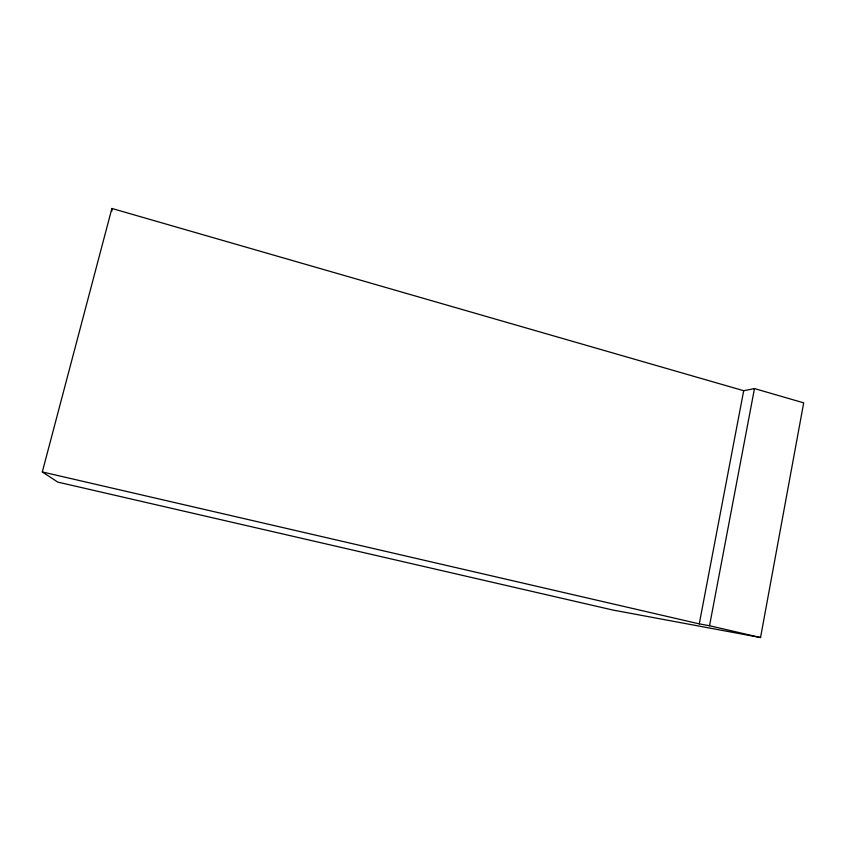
<?xml version="1.0" encoding="UTF-8"?>
<svg xmlns="http://www.w3.org/2000/svg" width="846" height="846" viewBox="0 0 846 846"><rect width="100%" height="100%" fill="white"/><g stroke="black" fill="none" stroke-linecap="round" stroke-linejoin="round"><path stroke-width="1.27" d="M111.884 211.056L111.894 208.454L743.697 390.715L754.473 388.578L803.7 402.844L760.543 637.546L612.779 610.019L57.761 482.093L42.3 471.952L111.894 208.454M760.543 637.546L709.53 625.744L754.473 388.578M709.53 625.744L699.261 623.872L743.697 390.715M42.3 471.952L699.261 623.872"/></g></svg>
